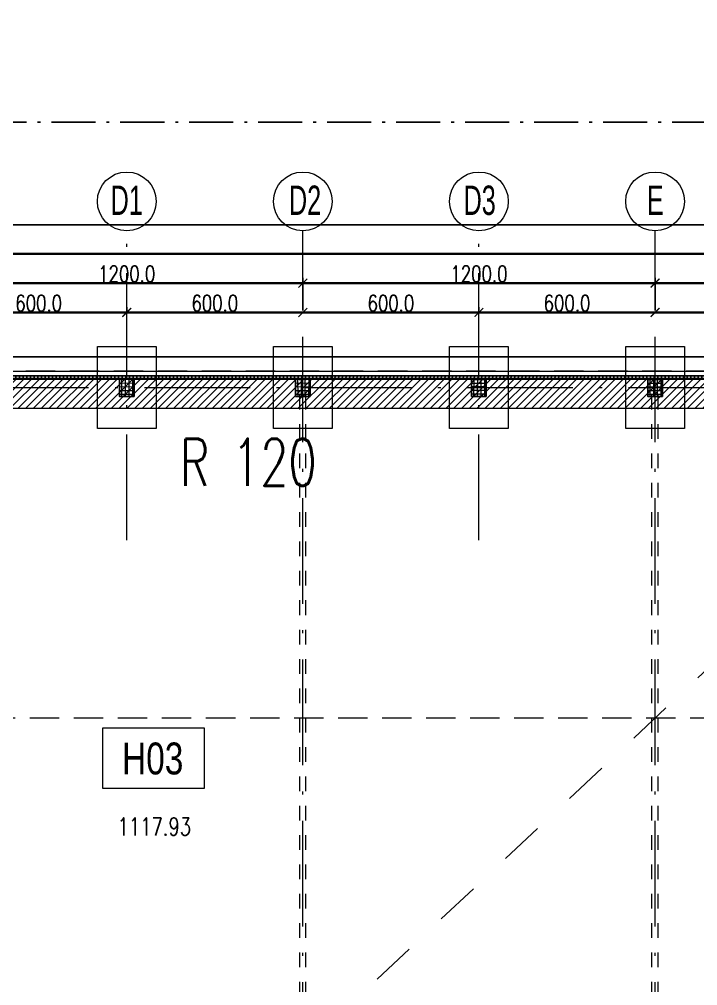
# Model space of a CAD drawing. Extents: x 6529560 to 6558080, y 5579316 to 5588131.
# Drawn here: x 6543591.62 to 6543614.73, y 5579587.84 to 5579620.77 of the extents above; entities that cross this region are included whole.
import ezdxf

# ---------------------------------------------------------------- set-up
doc = ezdxf.new("R2010")
doc.units = 0
doc.header["$MEASUREMENT"] = 0
doc.header["$PDSIZE"] = -5
for name, pattern in [('0.5_0.5', [1, 0.5, -0.5]), ('1$0$0$5', [1.5, 1, -0.5]), ('1.0_0.5', [1.5, 1, -0.5]), ('ACAD_ISO10W100', [18, 12, -3, 0, -3]), ('DCD Osie', [9, 6, -1.5, 0, -1.5]), ('GR_SOLID', [0])]:
    doc.linetypes.add(name, pattern=pattern)
doc.layers.get('0').update_dxf_attribs({"color": 2, "linetype": 'CONTINUOUS', "lineweight": 5})
doc.layers.get('Defpoints').update_dxf_attribs({"linetype": 'CONTINUOUS'})
for name, color, linetype, lineweight in [('arch_droga', 1, 'CONTINUOUS', 25), ('arch_fundamenty na rzucie', 3, 'CONTINUOUS', 15), ('arch_opisy', 20, 'CONTINUOUS', 13), ('arch_osie', 181, 'CONTINUOUS', 5), ('arch_powierzchnia', 6, 'CONTINUOUS', 35), ('arch_sciany zewnetrzne wypelnienie', 94, 'CONTINUOUS', 25), ('arch_sciany zewnętrzne', 94, 'CONTINUOUS', 18), ('arch_slupy wypelnienie', 9, 'CONTINUOUS', 13), ('arch_słupy', 8, 'CONTINUOUS', 25), ('arch_wymiary', 2, 'CONTINUOUS', 13), ('arch_wzmocnienie plyty betonowej', 6, 'CONTINUOUS', 15), ('arch_zadaszenie kratownica', 94, 'CONTINUOUS', 15), ('arch_zadaszenie krawedzie', 12, 'CONTINUOUS', 18), ('AUSSENMASSE_N3', 7, 'GR_SOLID', 18)]:
    doc.layers.add(name, color=color, linetype=linetype, lineweight=lineweight)
doc.layers.add('arch_osie opisy', color=1, linetype='CONTINUOUS')
doc.styles.add('B_text', font='simplex.shx', dxfattribs={"width": 0.7})
doc.styles.get("Standard").update_dxf_attribs({"font": 'arial.ttf', "width": 0.75})
doc.styles.add('styl1', font='romans.shx', dxfattribs={"width": 0.75})
doc.dimstyles.new('wymiary hala', dxfattribs={"dimtxt": 0.55, "dimasz": 0.3, "dimexe": 0.18, "dimexo": 0.0625, "dimgap": 0.04, "dimtad": 1, "dimtoh": 1, "dimdec": 1, "dimlfac": 100, "dimzin": 0, "dimdsep": 46, "dimtxsty": 'styl1', "dimblk": 'ARCHTICK', "dimcen": 0.09, "dimadec": 0, "dimazin": 0, "dimtfac": 1, "dimtdec": 1, "dimtofl": 0, "dimtmove": 0, "dimatfit": 3, "dimldrblk": 'ARCHTICK', "dimfxl": 1, "dimtolj": 1, "dimtzin": 0, "dimarcsym": 0})
pattern_1 = [(270, (-171.38733, 0), (0.125, 0), []), (0, (-171.38733, 0), (0, 0.125), [])]

# ---------------------------------------------------------------- blocks, each defined once
blk = doc.blocks.new('ZT_z_opisami')
at = {"layer": 'arch_droga', "color": 7, "linetype": 'DCD Osie', "ltscale": 0.25}
blk.add_line((6540750.036, 5579539.822, -6.54), (6540960.665, 5579539.822, -6.54), dxfattribs=at)
at = {"layer": 'arch_droga', "color": 7}
blk.add_line((6540870.43, 5579536.322), (6540960.665, 5579536.322), dxfattribs=at)
at = {"layer": 'arch_droga', "color": 7, "linetype": 'Continuous'}
blk.add_line((6540870.43, 5579531.822), (6540948.165, 5579531.822), dxfattribs=at)
blk = doc.blocks.new('_ArchTick')
at = {"color": 0, "linetype": 'ByBlock', "const_width": 0.15}
blk.add_lwpolyline([(-0.5, -0.5), (0.5, 0.5)], dxfattribs=at)
blk = doc.blocks.new('*D65')
at = {"layer": 'arch_wymiary', "color": 0, "lineweight": -2, "transparency": 16777216}
for p, q in [((6543517.282, 5579610.843), (6543517.282, 5579612.96)), ((6543625.282, 5579610.843), (6543625.282, 5579612.96)), ((6543517.282, 5579612.78), (6543625.282, 5579612.78))]:
    blk.add_line(p, q, dxfattribs=at)
at = {"layer": 'Defpoints', "color": 0, "transparency": 16777216}
for p in [(6543625.282, 5579612.78), (6543517.282, 5579610.78), (6543625.282, 5579610.78)]:
    blk.add_point(p, dxfattribs=at)
at = {"layer": 'arch_wymiary', "color": 0, "lineweight": -2, "transparency": 16777216, "xscale": 0.3, "yscale": 0.3, "zscale": 0.3, "rotation": 180}
blk.add_blockref('_ArchTick', (6543517.282, 5579612.78), dxfattribs=at)
at = {"layer": 'arch_wymiary', "color": 0, "lineweight": -2, "transparency": 16777216, "xscale": 0.3, "yscale": 0.3, "zscale": 0.3}
blk.add_blockref('_ArchTick', (6543625.282, 5579612.78), dxfattribs=at)
at = {"layer": 'arch_wymiary', "color": 0, "transparency": 16777216, "insert": (6543571.282, 5579613.095), "char_height": 0.55, "attachment_point": 5, "style": 'styl1'}
blk.add_mtext('\\A1;10800.0', dxfattribs=at)
blk = doc.blocks.new('*D66')
at = {"layer": 'arch_wymiary', "color": 0, "lineweight": -2, "transparency": 16777216}
for p, q in [((6543613.282, 5579610.843), (6543613.282, 5579611.96)), ((6543625.282, 5579610.843), (6543625.282, 5579611.96)), ((6543625.282, 5579611.78), (6543613.282, 5579611.78))]:
    blk.add_line(p, q, dxfattribs=at)
at = {"layer": 'Defpoints', "color": 0, "transparency": 16777216}
for p in [(6543613.282, 5579611.78), (6543613.282, 5579610.78), (6543625.282, 5579610.78)]:
    blk.add_point(p, dxfattribs=at)
at = {"layer": 'arch_wymiary', "color": 0, "lineweight": -2, "transparency": 16777216, "xscale": 0.3, "yscale": 0.3, "zscale": 0.3, "rotation": 180}
blk.add_blockref('_ArchTick', (6543613.282, 5579611.78), dxfattribs=at)
at = {"layer": 'arch_wymiary', "color": 0, "lineweight": -2, "transparency": 16777216, "xscale": 0.3, "yscale": 0.3, "zscale": 0.3}
blk.add_blockref('_ArchTick', (6543625.282, 5579611.78), dxfattribs=at)
at = {"layer": 'arch_wymiary', "color": 0, "transparency": 16777216, "insert": (6543619.282, 5579612.095), "char_height": 0.55, "attachment_point": 5, "style": 'styl1'}
blk.add_mtext('\\A1;1200.0', dxfattribs=at)
blk = doc.blocks.new('*D67')
at = {"layer": 'arch_wymiary', "color": 0, "lineweight": -2, "transparency": 16777216}
for p, q in [((6543601.282, 5579610.843), (6543601.282, 5579611.96)), ((6543613.282, 5579610.843), (6543613.282, 5579611.96)), ((6543613.282, 5579611.78), (6543601.282, 5579611.78))]:
    blk.add_line(p, q, dxfattribs=at)
at = {"layer": 'Defpoints', "color": 0, "transparency": 16777216}
for p in [(6543601.282, 5579611.78), (6543601.282, 5579610.78), (6543613.282, 5579610.78)]:
    blk.add_point(p, dxfattribs=at)
at = {"layer": 'arch_wymiary', "color": 0, "lineweight": -2, "transparency": 16777216, "xscale": 0.3, "yscale": 0.3, "zscale": 0.3, "rotation": 180}
blk.add_blockref('_ArchTick', (6543601.282, 5579611.78), dxfattribs=at)
at = {"layer": 'arch_wymiary', "color": 0, "lineweight": -2, "transparency": 16777216, "xscale": 0.3, "yscale": 0.3, "zscale": 0.3}
blk.add_blockref('_ArchTick', (6543613.282, 5579611.78), dxfattribs=at)
at = {"layer": 'arch_wymiary', "color": 0, "transparency": 16777216, "insert": (6543607.282, 5579612.095), "char_height": 0.55, "attachment_point": 5, "style": 'styl1'}
blk.add_mtext('\\A1;1200.0', dxfattribs=at)
blk = doc.blocks.new('*D68')
at = {"layer": 'arch_wymiary', "color": 0, "lineweight": -2, "transparency": 16777216}
for p, q in [((6543589.282, 5579610.843), (6543589.282, 5579611.96)), ((6543601.282, 5579610.843), (6543601.282, 5579611.96)), ((6543601.282, 5579611.78), (6543589.282, 5579611.78))]:
    blk.add_line(p, q, dxfattribs=at)
at = {"layer": 'Defpoints', "color": 0, "transparency": 16777216}
for p in [(6543589.282, 5579611.78), (6543589.282, 5579610.78), (6543601.282, 5579610.78)]:
    blk.add_point(p, dxfattribs=at)
at = {"layer": 'arch_wymiary', "color": 0, "lineweight": -2, "transparency": 16777216, "xscale": 0.3, "yscale": 0.3, "zscale": 0.3, "rotation": 180}
blk.add_blockref('_ArchTick', (6543589.282, 5579611.78), dxfattribs=at)
at = {"layer": 'arch_wymiary', "color": 0, "lineweight": -2, "transparency": 16777216, "xscale": 0.3, "yscale": 0.3, "zscale": 0.3}
blk.add_blockref('_ArchTick', (6543601.282, 5579611.78), dxfattribs=at)
at = {"layer": 'arch_wymiary', "color": 0, "transparency": 16777216, "insert": (6543595.282, 5579612.095), "char_height": 0.55, "attachment_point": 5, "style": 'styl1'}
blk.add_mtext('\\A1;1200.0', dxfattribs=at)
blk = doc.blocks.new('*D87')
at = {"layer": 'arch_wymiary', "color": 0, "lineweight": -2, "transparency": 16777216}
for p, q in [((6543589.282, 5579610.843), (6543589.282, 5579610.96)), ((6543595.282, 5579610.843), (6543595.282, 5579610.96)), ((6543589.282, 5579610.78), (6543595.282, 5579610.78))]:
    blk.add_line(p, q, dxfattribs=at)
at = {"layer": 'Defpoints', "color": 0, "transparency": 16777216}
for p in [(6543589.282, 5579610.78), (6543595.282, 5579610.78), (6543595.282, 5579610.78)]:
    blk.add_point(p, dxfattribs=at)
at = {"layer": 'arch_wymiary', "color": 0, "lineweight": -2, "transparency": 16777216, "xscale": 0.3, "yscale": 0.3, "zscale": 0.3, "rotation": 180}
blk.add_blockref('_ArchTick', (6543589.282, 5579610.78), dxfattribs=at)
at = {"layer": 'arch_wymiary', "color": 0, "lineweight": -2, "transparency": 16777216, "xscale": 0.3, "yscale": 0.3, "zscale": 0.3}
blk.add_blockref('_ArchTick', (6543595.282, 5579610.78), dxfattribs=at)
at = {"layer": 'arch_wymiary', "color": 0, "transparency": 16777216, "insert": (6543592.282, 5579611.095), "char_height": 0.55, "attachment_point": 5, "style": 'styl1'}
blk.add_mtext('\\A1;600.0', dxfattribs=at)
blk = doc.blocks.new('*D88')
at = {"layer": 'arch_wymiary', "color": 0, "lineweight": -2, "transparency": 16777216}
for p, q in [((6543595.282, 5579610.843), (6543595.282, 5579610.96)), ((6543601.282, 5579610.843), (6543601.282, 5579610.96)), ((6543595.282, 5579610.78), (6543601.282, 5579610.78))]:
    blk.add_line(p, q, dxfattribs=at)
at = {"layer": 'Defpoints', "color": 0, "transparency": 16777216}
for p in [(6543595.282, 5579610.78), (6543601.282, 5579610.78), (6543601.282, 5579610.78)]:
    blk.add_point(p, dxfattribs=at)
at = {"layer": 'arch_wymiary', "color": 0, "lineweight": -2, "transparency": 16777216, "xscale": 0.3, "yscale": 0.3, "zscale": 0.3, "rotation": 180}
blk.add_blockref('_ArchTick', (6543595.282, 5579610.78), dxfattribs=at)
at = {"layer": 'arch_wymiary', "color": 0, "lineweight": -2, "transparency": 16777216, "xscale": 0.3, "yscale": 0.3, "zscale": 0.3}
blk.add_blockref('_ArchTick', (6543601.282, 5579610.78), dxfattribs=at)
at = {"layer": 'arch_wymiary', "color": 0, "transparency": 16777216, "insert": (6543598.282, 5579611.095), "char_height": 0.55, "attachment_point": 5, "style": 'styl1'}
blk.add_mtext('\\A1;600.0', dxfattribs=at)
blk = doc.blocks.new('*D89')
at = {"layer": 'arch_wymiary', "color": 0, "lineweight": -2, "transparency": 16777216}
for p, q in [((6543601.282, 5579610.843), (6543601.282, 5579610.96)), ((6543607.282, 5579610.843), (6543607.282, 5579610.96)), ((6543601.282, 5579610.78), (6543607.282, 5579610.78))]:
    blk.add_line(p, q, dxfattribs=at)
at = {"layer": 'Defpoints', "color": 0, "transparency": 16777216}
for p in [(6543601.282, 5579610.78), (6543607.282, 5579610.78), (6543607.282, 5579610.78)]:
    blk.add_point(p, dxfattribs=at)
at = {"layer": 'arch_wymiary', "color": 0, "lineweight": -2, "transparency": 16777216, "xscale": 0.3, "yscale": 0.3, "zscale": 0.3, "rotation": 180}
blk.add_blockref('_ArchTick', (6543601.282, 5579610.78), dxfattribs=at)
at = {"layer": 'arch_wymiary', "color": 0, "lineweight": -2, "transparency": 16777216, "xscale": 0.3, "yscale": 0.3, "zscale": 0.3}
blk.add_blockref('_ArchTick', (6543607.282, 5579610.78), dxfattribs=at)
at = {"layer": 'arch_wymiary', "color": 0, "transparency": 16777216, "insert": (6543604.282, 5579611.095), "char_height": 0.55, "attachment_point": 5, "style": 'styl1'}
blk.add_mtext('\\A1;600.0', dxfattribs=at)
blk = doc.blocks.new('*D90')
at = {"layer": 'arch_wymiary', "color": 0, "lineweight": -2, "transparency": 16777216}
for p, q in [((6543607.282, 5579610.843), (6543607.282, 5579610.96)), ((6543613.282, 5579610.843), (6543613.282, 5579610.96)), ((6543607.282, 5579610.78), (6543613.282, 5579610.78))]:
    blk.add_line(p, q, dxfattribs=at)
at = {"layer": 'Defpoints', "color": 0, "transparency": 16777216}
for p in [(6543607.282, 5579610.78), (6543613.282, 5579610.78), (6543613.282, 5579610.78)]:
    blk.add_point(p, dxfattribs=at)
at = {"layer": 'arch_wymiary', "color": 0, "lineweight": -2, "transparency": 16777216, "xscale": 0.3, "yscale": 0.3, "zscale": 0.3, "rotation": 180}
blk.add_blockref('_ArchTick', (6543607.282, 5579610.78), dxfattribs=at)
at = {"layer": 'arch_wymiary', "color": 0, "lineweight": -2, "transparency": 16777216, "xscale": 0.3, "yscale": 0.3, "zscale": 0.3}
blk.add_blockref('_ArchTick', (6543613.282, 5579610.78), dxfattribs=at)
at = {"layer": 'arch_wymiary', "color": 0, "transparency": 16777216, "insert": (6543610.282, 5579611.095), "char_height": 0.55, "attachment_point": 5, "style": 'styl1'}
blk.add_mtext('\\A1;600.0', dxfattribs=at)
blk = doc.blocks.new('*D91')
at = {"layer": 'arch_wymiary', "color": 0, "lineweight": -2, "transparency": 16777216}
for p, q in [((6543613.282, 5579610.843), (6543613.282, 5579610.96)), ((6543619.282, 5579610.843), (6543619.282, 5579610.96)), ((6543613.282, 5579610.78), (6543619.282, 5579610.78))]:
    blk.add_line(p, q, dxfattribs=at)
at = {"layer": 'Defpoints', "color": 0, "transparency": 16777216}
for p in [(6543613.282, 5579610.78), (6543619.282, 5579610.78), (6543619.282, 5579610.78)]:
    blk.add_point(p, dxfattribs=at)
at = {"layer": 'arch_wymiary', "color": 0, "lineweight": -2, "transparency": 16777216, "xscale": 0.3, "yscale": 0.3, "zscale": 0.3, "rotation": 180}
blk.add_blockref('_ArchTick', (6543613.282, 5579610.78), dxfattribs=at)
at = {"layer": 'arch_wymiary', "color": 0, "lineweight": -2, "transparency": 16777216, "xscale": 0.3, "yscale": 0.3, "zscale": 0.3}
blk.add_blockref('_ArchTick', (6543619.282, 5579610.78), dxfattribs=at)
at = {"layer": 'arch_wymiary', "color": 0, "transparency": 16777216, "insert": (6543616.282, 5579611.095), "char_height": 0.55, "attachment_point": 5, "style": 'styl1'}
blk.add_mtext('\\A1;600.0', dxfattribs=at)

msp = doc.modelspace()

# ---------------------------------------------------------------- hatches: boundary and pattern name
at = {"layer": 'arch_sciany zewnetrzne wypelnienie'}
h = msp.add_hatch(dxfattribs=at)
h.set_pattern_fill('ANSI37', color=256, angle=45)
h.set_pattern_definition([(90, (0, 0), (-0.125, 0), []), (180, (0, 0), (0, -0.125), [])])
h.paths.add_polyline_path([(6543516.8822, 5579607.8774), (6543516.9822, 5579607.8774), (6543516.9822, 5579608.5202), (6543547.5572, 5579608.5202), (6543547.5572, 5579608.6202), (6543516.8822, 5579608.6202)])
h.paths.add_polyline_path([(6543625.5822, 5579601.2597), (6543625.6822, 5579601.2597), (6543625.6822, 5579608.6202), (6543548.5572, 5579608.6202), (6543548.5572, 5579608.5202), (6543625.5822, 5579608.5202)])
h.paths.add_polyline_path([(6543625.5822, 5579595.6347), (6543625.6823, 5579595.6363), (6543625.6823, 5579598.3013), (6543625.5822, 5579598.2997)])
h.paths.add_polyline_path([(6543625.5822, 5579590.9699), (6543625.6822, 5579590.9699), (6543625.6822, 5579592.6747), (6543625.5822, 5579592.6747)])
h.paths.add_polyline_path([(6543625.5822, 5579587.0627), (6543625.6822, 5579587.0627), (6543625.6822, 5579587.5099), (6543625.5822, 5579587.5099)])
h.paths.add_polyline_path([(6543625.5823, 5579579.8277), (6543625.6822, 5579579.8277), (6543625.6822, 5579586.0627), (6543625.5823, 5579586.0627)])
h.paths.add_polyline_path([(6543625.5822, 5579578.3055), (6543625.6822, 5579578.3055), (6543625.6822, 5579578.8277), (6543625.5822, 5579578.8277)])
h.paths.add_polyline_path([(6543625.5822, 5579573.3034), (6543625.6822, 5579573.3034), (6543625.6822, 5579574.8455), (6543625.5822, 5579574.8455)])
h.paths.add_polyline_path([(6543625.6822, 5579571.6577), (6543625.5822, 5579571.6577), (6543625.5822, 5579572.3109), (6543625.6822, 5579572.3109)])
h.paths.add_polyline_path([(6543625.5822, 5579539.3847), (6543625.6822, 5579539.3847), (6543625.6822, 5579563.5727), (6543625.5822, 5579563.5727)])
h.paths.add_polyline_path([(6543625.5822, 5579533.7597), (6543625.6822, 5579533.7597), (6543625.6822, 5579536.4247), (6543625.5822, 5579536.4247)])
h.paths.add_polyline_path([(6543625.5822, 5579517.8797), (6543625.6822, 5579517.8797), (6543625.6822, 5579530.7997), (6543625.5822, 5579530.7997)])
h.paths.add_polyline_path([(6543516.9822, 5579517.8797), (6543516.9822, 5579524.0702), (6543516.8822, 5579524.0702), (6543516.8822, 5579517.8797)])
h.paths.add_polyline_path([(6543516.9822, 5579527.1827), (6543516.8822, 5579527.1827), (6543516.8822, 5579526.1327), (6543516.9822, 5579526.1327)])
h.paths.add_polyline_path([(6543516.9822, 5579536.8952), (6543516.8822, 5579536.8952), (6543516.8822, 5579529.2452), (6543516.9822, 5579529.2452)])
h.paths.add_polyline_path([(6543516.8822, 5579540.3677), (6543516.9822, 5579540.3677), (6543516.9822, 5579538.9577), (6543516.8822, 5579538.9577)])
at = {"layer": 'arch_slupy wypelnienie'}
h = msp.add_hatch(dxfattribs=at)
h.set_pattern_fill('ANSI37', color=256, angle=225)
h.set_pattern_definition(pattern_1)
h.paths.add_polyline_path([(6543595.5323, 5579607.9202), (6543595.5322, 5579608.5202), (6543595.0322, 5579608.5201), (6543595.0323, 5579607.9201)])
h = msp.add_hatch(dxfattribs=at)
h.set_pattern_fill('ANSI37', color=256, angle=225)
h.set_pattern_definition(pattern_1)
h.paths.add_polyline_path([(6543601.5323, 5579607.9202), (6543601.5322, 5579608.5202), (6543601.0322, 5579608.5201), (6543601.0323, 5579607.9201)])
h = msp.add_hatch(dxfattribs=at)
h.set_pattern_fill('ANSI37', color=256, angle=225)
h.set_pattern_definition(pattern_1)
h.paths.add_polyline_path([(6543607.5323, 5579607.9202), (6543607.5322, 5579608.5202), (6543607.0322, 5579608.5201), (6543607.0323, 5579607.9201)])
h = msp.add_hatch(dxfattribs=at)
h.set_pattern_fill('ANSI37', color=256, angle=225)
h.set_pattern_definition(pattern_1)
h.paths.add_polyline_path([(6543613.5323, 5579607.9202), (6543613.5322, 5579608.5202), (6543613.0322, 5579608.5201), (6543613.0323, 5579607.9201)])
at = {"layer": 'arch_wzmocnienie plyty betonowej', "transparency": 33554597}
h = msp.add_hatch(dxfattribs=at)
h.set_pattern_fill('ANSI31', color=256, scale=1.5, style=0)
h.set_pattern_definition([(45, (225.72601, 143.37954), (-0.1325825214725, 0.1325825214725), [])])
h.paths.add_polyline_path([(6543624.5822, 5579602.4796), (6543625.5823, 5579602.4796), (6543625.5822, 5579608.5202), (6543516.9822, 5579608.5202), (6543516.9822, 5579518.1502), (6543625.5822, 5579518.1452), (6543625.5822, 5579522.446), (6543624.5822, 5579522.446), (6543624.5822, 5579519.1452), (6543517.9822, 5579519.1502), (6543517.9822, 5579607.5202), (6543624.5822, 5579607.5202)])

# ---------------------------------------------------------------- linework, layer by layer
at = {"layer": 'arch_fundamenty na rzucie', "extrusion": (-4.94824e-09, -8.03156e-10, 1)}
for points in [[(6543596.2821, 5579609.6203), (6543596.2824, 5579606.8203), (6543594.2824, 5579606.8201), (6543594.2821, 5579609.6201)], [(6543602.2821, 5579609.6203), (6543602.2824, 5579606.8203), (6543600.2824, 5579606.8201), (6543600.2821, 5579609.6201)], [(6543608.2821, 5579609.6203), (6543608.2824, 5579606.8203), (6543606.2824, 5579606.8201), (6543606.2821, 5579609.6201)], [(6543614.2821, 5579609.6203), (6543614.2824, 5579606.8203), (6543612.2824, 5579606.8201), (6543612.2821, 5579609.6201)]]:
    msp.add_lwpolyline(points, close=True, dxfattribs=at)
at = {"layer": 'arch_opisy'}
msp.add_lwpolyline([(6543594.4544, 5579594.5724), (6543597.9288, 5579594.5724), (6543597.9288, 5579596.6131), (6543594.4544, 5579596.6131)], close=True, dxfattribs=at)
at = {"layer": 'arch_osie', "linetype": 'ACAD_ISO10W100', "ltscale": 0.3, "extrusion": (-4.94832e-09, -8.0265e-10, 1)}
for points in [[(6543595.2822, 5579603.0202), (6543595.2822, 5579613.5652)], [(6543601.2822, 5579501.8539), (6543601.2822, 5579613.5652)], [(6543607.2822, 5579603.0202), (6543607.2822, 5579613.5652)], [(6543613.2822, 5579501.8539), (6543613.2822, 5579613.5652)], [(6543507.8822, 5579608.2202), (6543634.6822, 5579608.2202)]]:
    msp.add_lwpolyline(points, dxfattribs=at)
at = {"layer": 'arch_osie', "linetype": '0.5_0.5', "ltscale": 3}
msp.add_lwpolyline([(6543529.4815, 5579518.2102), (6543625.5823, 5579608.5152)], dxfattribs=at)
at = {"layer": 'arch_osie'}
for centre in [(6543595.2822, 5579614.5652, 6.5405), (6543601.2822, 5579614.5652, 6.5405), (6543607.2822, 5579614.5652, 6.5405), (6543613.2822, 5579614.5652, 6.5405)]:
    msp.add_circle(centre, 1, dxfattribs=at)
at = {"layer": 'arch_powierzchnia'}
for points in [[(6543512.7222, 5579612.7802), (6543629.8422, 5579612.7802), (6543629.8422, 5579502.4102), (6543512.7222, 5579502.4102)], [(6543513.7222, 5579611.7802), (6543628.8422, 5579611.7802), (6543628.8422, 5579503.4102), (6543513.7222, 5579503.4102)], [(6543514.7222, 5579610.7802), (6543627.8422, 5579610.7802), (6543627.8422, 5579504.4102), (6543514.7222, 5579504.4102)], [(6543577.0073, 5579585.4451), (6543625.5822, 5579585.4451), (6543625.5822, 5579608.5202), (6543577.0073, 5579608.5202)]]:
    msp.add_lwpolyline(points, close=True, dxfattribs=at)
at = {"layer": 'arch_sciany zewnętrzne', "linetype": '1.0_0.5'}
msp.add_lwpolyline([(6543516.7223, 5579676.2802), (6543625.8423, 5579676.2802), (6543625.8423, 5579608.7802), (6543516.7223, 5579608.7802)], close=True, dxfattribs=at)
at = {"layer": 'arch_sciany zewnętrzne'}
msp.add_lwpolyline([(6543625.5822, 5579601.2597), (6543625.6822, 5579601.2597), (6543625.6822, 5579608.6202), (6543548.5572, 5579608.6202), (6543548.5572, 5579608.5202), (6543625.5822, 5579608.5202)], close=True, dxfattribs=at)
msp.add_lwpolyline([(6543548.5822, 5579608.6202), (6543548.5822, 5579608.7802), (6543625.8423, 5579608.7802), (6543625.8423, 5579601.5297), (6543625.6822, 5579601.5297)], dxfattribs=at)
at = {"layer": 'arch_słupy', "extrusion": (-4.94824e-09, -8.03156e-10, 1)}
for points in [[(6543595.5323, 5579607.9202), (6543595.5322, 5579608.5202), (6543595.0322, 5579608.5201), (6543595.0323, 5579607.9201), (6543595.5323, 5579607.9202)], [(6543601.5323, 5579607.9202), (6543601.5322, 5579608.5202), (6543601.0322, 5579608.5201), (6543601.0323, 5579607.9201), (6543601.5323, 5579607.9202)], [(6543607.5323, 5579607.9202), (6543607.5322, 5579608.5202), (6543607.0322, 5579608.5201), (6543607.0323, 5579607.9201), (6543607.5323, 5579607.9202)], [(6543613.5323, 5579607.9202), (6543613.5322, 5579608.5202), (6543613.0322, 5579608.5201), (6543613.0323, 5579607.9201), (6543613.5323, 5579607.9202)]]:
    msp.add_lwpolyline(points, dxfattribs=at)
at = {"layer": 'arch_wzmocnienie plyty betonowej'}
msp.add_lwpolyline([(6543624.5822, 5579602.4796), (6543625.5823, 5579602.4796), (6543625.5822, 5579608.5202), (6543516.9822, 5579608.5202), (6543516.9822, 5579518.1502), (6543625.5822, 5579518.1452), (6543625.5822, 5579522.446), (6543624.5822, 5579522.446), (6543624.5822, 5579519.1452), (6543517.9822, 5579519.1502), (6543517.9822, 5579607.5202), (6543624.5822, 5579607.5202)], close=True, dxfattribs=at)
at = {"layer": 'arch_zadaszenie kratownica', "linetype": '0.5_0.5'}
for points in [[(6543601.1772, 5579518.4701), (6543601.1772, 5579608.5202)], [(6543601.3872, 5579518.4701), (6543601.3872, 5579608.5202)], [(6543613.1772, 5579518.4701), (6543613.1772, 5579608.5202)], [(6543613.3872, 5579518.4701), (6543613.3872, 5579608.5202)]]:
    msp.add_lwpolyline(points, dxfattribs=at)
at = {"layer": 'arch_zadaszenie krawedzie', "linetype": '1$0$0$5'}
msp.add_lwpolyline([(6543516.9822, 5579596.9727), (6543625.5822, 5579596.9697)], dxfattribs=at)

# ---------------------------------------------------------------- block references
at = {"color": 4, "rotation": 359.9999223416695}
msp.add_blockref('ZT_z_opisami', (2670.615, 86.312, -1.4022), dxfattribs=at)

# ---------------------------------------------------------------- texts
at = {"layer": 'arch_opisy', "linetype": 'Continuous', "extrusion": (-4.94824e-09, 8.03157e-10, 1), "insert": (6543601.7503, 5579606.4754, 19.6177), "char_height": 1.6, "attachment_point": 3, "text_direction": (1, -0.000102, 0), "style": 'B_text'}
msp.add_mtext_dynamic_manual_height_columns('\\pi1.50667;R 120', width=12.967285, gutter_width=12.5, heights=[0], dxfattribs=at)
at = {"layer": 'arch_osie opisy', "char_height": 1, "width": 1.5, "attachment_point": 1}
for s, insert in [('{\\fArial Narrow|b0|i0|c238|p34;D1}', (6543594.7315, 5579615.1033, 6.5405)), ('{\\fArial Narrow|b0|i0|c238|p34;D2}', (6543600.8086, 5579615.1033, 6.5405)), ('{\\fArial Narrow|b0|i0|c238|p34;D3}', (6543606.7576, 5579615.1033, 6.5405)), ('{\\fArial Narrow|b0|i0|c238|p34;E}', (6543613.0051, 5579615.1033, 6.5405))]:
    msp.add_mtext(s, dxfattribs=dict(at, insert=insert))
at = {"layer": 'AUSSENMASSE_N3', "color": 7, "width": 0.75}
msp.add_text('H03 ', height=1.08594, dxfattribs=at).set_placement((6543595.1232, 5579595.0381, 0.0369))
at = {"layer": 'Defpoints', "insert": (6543594.9661, 5579593.5598), "char_height": 0.6, "attachment_point": 1, "style": 'styl1'}
msp.add_mtext_dynamic_manual_height_columns('1117.93', width=1.902558, gutter_width=12.5, heights=[0], dxfattribs=at)

# ---------------------------------------------------------------- dimensions: what is measured, and where the dimension line sits
at = {"layer": 'arch_wymiary'}
for base, p1, p2, picture, middle in [((6543625.2822, 5579612.7802), (6543517.2822, 5579610.7802, 6.5405), (6543625.2822, 5579610.7802, 6.5405), '*D65', (6543571.2822, 5579613.0952)), ((6543613.2822, 5579611.7802), (6543625.2822, 5579610.7802), (6543613.2822, 5579610.7802, 6.5405), '*D66', (6543619.2822, 5579612.0952))]:
    dim = msp.add_linear_dim(base=base, p1=p1, p2=p2, dimstyle='wymiary hala', dxfattribs=at)
    dim.commit()
    dim.dimension.update_dxf_attribs({"geometry": picture, "text_midpoint": middle})
for base, p1, p2, picture, middle in [((6543589.2822, 5579611.7802), (6543601.2822, 5579610.7802, 6.5405), (6543589.2822, 5579610.7802, 6.5773), '*D68', (6543595.2822, 5579612.0952)), ((6543601.2822, 5579611.7802), (6543613.2822, 5579610.7802, 6.5405), (6543601.2822, 5579610.7802, 6.5405), '*D67', (6543607.2822, 5579612.0952)), ((6543595.2822, 5579610.7802), (6543589.2822, 5579610.7802, 6.5773), (6543595.2822, 5579610.7802, 6.5405), '*D87', (6543592.2822, 5579611.0952)), ((6543601.2822, 5579610.7802), (6543595.2822, 5579610.7802, 6.5405), (6543601.2822, 5579610.7802, 6.5773), '*D88', (6543598.2822, 5579611.0952)), ((6543607.2822, 5579610.7802), (6543601.2822, 5579610.7802, 6.5773), (6543607.2822, 5579610.7802, 6.5405), '*D89', (6543604.2822, 5579611.0952)), ((6543613.2822, 5579610.7802), (6543607.2822, 5579610.7802, 6.5405), (6543613.2822, 5579610.7802, 6.5773), '*D90', (6543610.2822, 5579611.0952)), ((6543619.2822, 5579610.7802), (6543613.2822, 5579610.7802, 6.5773), (6543619.2822, 5579610.7802, 6.5773), '*D91', (6543616.2822, 5579611.0952))]:
    dim = msp.add_linear_dim(base=base, p1=p1, p2=p2, dimstyle='wymiary hala', override={"dimtmove": 1}, dxfattribs=at)
    dim.commit()
    dim.dimension.update_dxf_attribs({"geometry": picture, "text_midpoint": middle})

doc.saveas('drawing.dxf')
